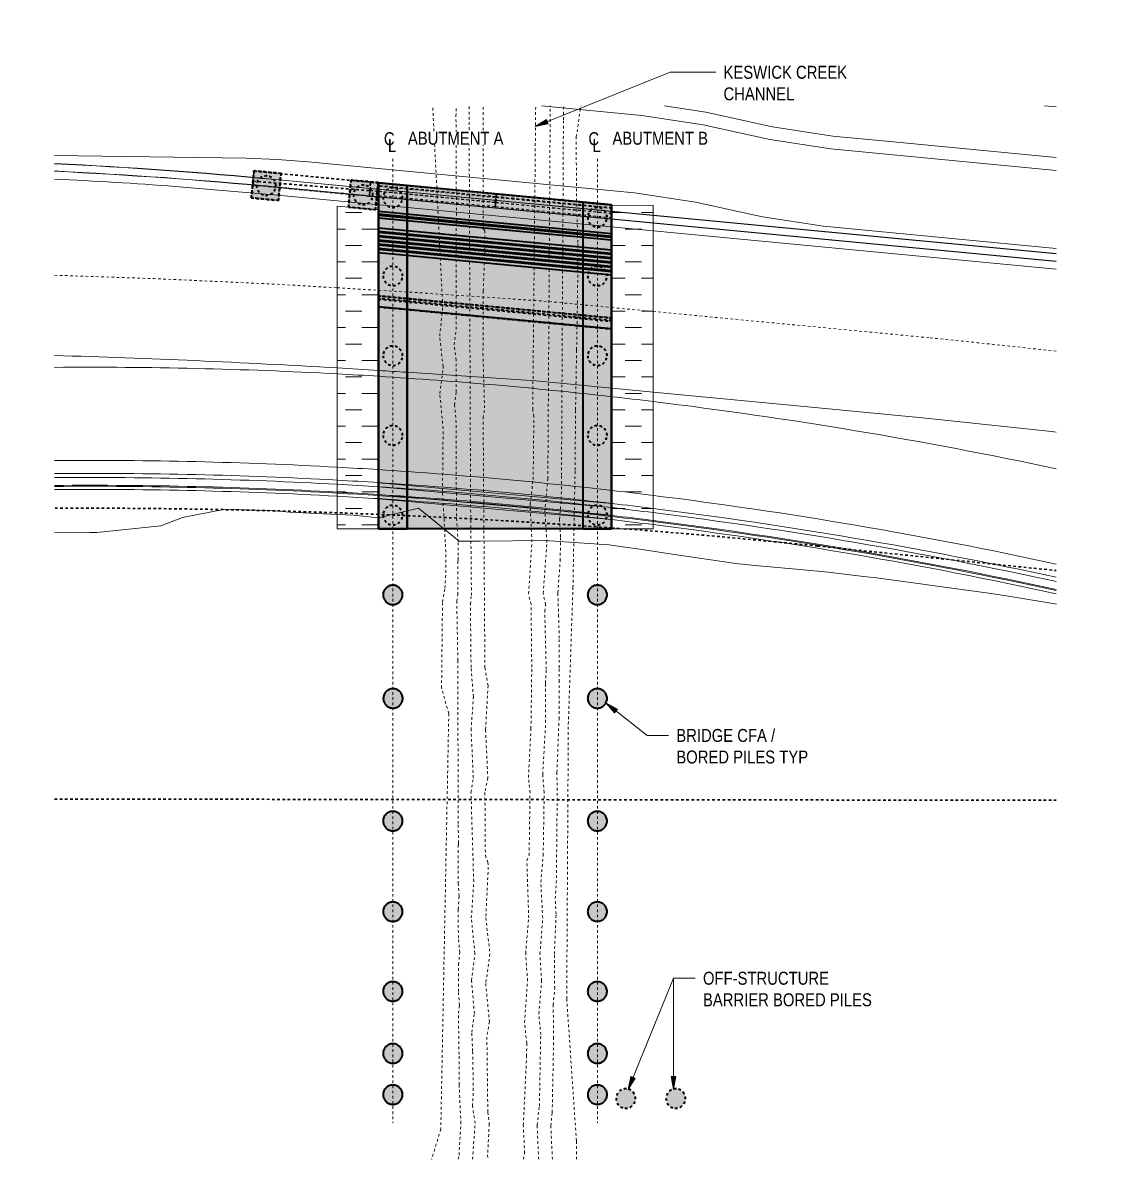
# Model space of a CAD drawing. Header units: metres. Extents: x 566 to 752, y 3 to 1696.
# Drawn here: x 670.4 to 711.94, y 1652.14 to 1696.05 of the extents above; entities that cross this region are included whole.
import ezdxf

# ---------------------------------------------------------------- set-up
doc = ezdxf.new("R2010")
doc.units = ezdxf.units.M
for name, pattern in [('ControlLine', [0.02, 0.0125, -0.0025, 0.0025, -0.0025]), ('IMPORT-CENTER', [6.4516, 4.03225, -0.80645, 0.80645, -0.80645]), ('IMPORT-LNMK-LaneLine3 _3_', [0.012, 0.003, -0.009]), ('JacobsDash', [0.0045, 0.003, -0.0015]), ('JacobsDoubleCenter', [0.0255, 0.015, -0.0015, 0.003, -0.0015, 0.003, -0.0015]), ('JacobsGridLine', [0.0145, 0.01, -0.001, 0.0025, -0.001])]:
    doc.linetypes.add(name, pattern=pattern)
for name, color, linetype, lineweight in [('BRIDGE-ABUTMENT-CONC', 7, 'Continuous', 40), ('D-BDGE', 7, 'Continuous', 13), ('D-BDGE-FLOOR', 7, 'Continuous', 40), ('D-BDGE-FLOOR-PAT', 7, 'Continuous', 40), ('D-BDGE-FNDN-PILE-CAP', 7, 'Continuous', 40), ('D-BDGE-FNDN-PILE-CONC', 7, 'Continuous', 40), ('D-BDGE-GEN-MOD', 7, 'Continuous', 25), ('D-BDGE-LINE', 7, 'Continuous', 9), ('D-ENHA-GEN-LINE', 7, 'Continuous', 9), ('D-ENHA-GEN-LINE-GRIDS', 7, 'Continuous', 9), ('D-ENHA-TEXT', 7, 'Continuous', 9)]:
    doc.layers.add(name, color=color, linetype=linetype, lineweight=lineweight)
doc.layers.add('D-BDGE-FNDN', color=153, linetype='Continuous', lineweight=13, true_color=0x8c8cc6)
doc.styles.add('Arial Narrow', font='ARIALN.TTF', dxfattribs={"height": 0.5})
doc.styles.add('Arial Narrow_1', font='ARIALN.TTF', dxfattribs={"height": 0.0025})

# ---------------------------------------------------------------- blocks, each defined once
blk = doc.blocks.new('T2DPAA-T2D-PWA-RW-M2D-000002_ControlLinesMinor_rvt-3-DRG-2871032 - CONSTRUCTION SEQUENCE STAGE B2')
at = {"layer": 'D-BDGE', "color": 150, "linetype": 'ControlLine', "lineweight": 35, "true_color": 0x0080ff}
for p, q in [((589.369, 1676.531), (589.746, 1676.503)), ((597.318, 1675.829), (606.537, 1674.882)), ((567.847, 1666.053), (606.537, 1666.007))]:
    blk.add_line(p, q, dxfattribs=at)
for start, end in [(87.94356, 90.17749), (87.61589, 87.94356), (85.76961, 87.61589), (84.13687, 85.69242)]:
    blk.add_arc((568.715, 1397.294), 280, start, end, dxfattribs=at)
blk = doc.blocks.new('T2DPAA-T2D-C3S-TS-M2D-103201_dwg-40804935-DRG-2871032 - CONSTRUCTION SEQUENCE STAGE B2')
at = {"color": 9, "lineweight": 18, "true_color": 0xc3c3c3}
for p, q in [((185.662, 330.892), (186.124, 330.893)), ((156.308, 325.547), (169.353, 325.417)), ((156.308, 325.537), (169.354, 325.407)), ((169.353, 325.417), (170.96, 325.401)), ((169.354, 325.407), (170.961, 325.391)), ((170.96, 325.401), (186.604, 325.244)), ((170.961, 325.391), (186.605, 325.234)), ((156.305, 325.257), (169.378, 325.126)), ((156.305, 325.247), (169.379, 325.116)), ((156.305, 325.247), (169.379, 325.116)), ((169.378, 325.126), (170.985, 325.11)), ((169.379, 325.116), (170.986, 325.1)), ((169.379, 325.116), (170.986, 325.1)), ((170.985, 325.11), (186.629, 324.954)), ((170.986, 325.1), (186.63, 324.944)), ((170.986, 325.1), (186.63, 324.944)), ((169.404, 324.816), (171.012, 324.8)), ((171.012, 324.8), (186.655, 324.644)), ((169.935, 318.611), (171.542, 318.594))]:
    blk.add_line(p, q, dxfattribs=at)
at = {"color": 9, "linetype": 'IMPORT-LNMK-LaneLine3 _3_', "lineweight": 18, "true_color": 0xc3c3c3}
for p, q in [((159.041, 321.574), (160.644, 321.614)), ((169.67, 321.713), (171.277, 321.697))]:
    blk.add_line(p, q, dxfattribs=at)
at = {"color": 9, "lineweight": 18, "true_color": 0xc3c3c3, "flags": 128}
for points in [[(171.046, 329.65), (172.65, 329.538), (175.273, 329.197), (177.624, 329.033), (179.697, 329.013), (186.29, 328.947)], [(166.307, 329.247), (170.204, 329.208), (172.586, 329.042), (175.208, 328.701), (177.589, 328.534), (186.332, 328.447)], [(147.733, 325.746), (155.109, 326.263), (156.316, 326.324), (157.507, 326.335), (170.174, 326.209), (172.556, 326.042), (175.178, 325.701), (177.559, 325.535), (186.587, 325.444)], [(152.478, 324.946), (156.302, 324.947), (169.404, 324.816)], [(161.994, 318.549), (166.996, 318.64), (169.935, 318.611)], [(171.542, 318.594), (176.995, 318.54), (181.995, 318.486), (186.994, 318.379), (187.188, 318.373)], [(187.751, 311.75), (187.688, 311.756), (186.039, 311.883), (185.208, 311.945), (182.724, 312.069), (182.453, 312.084), (180.739, 312.166), (180.242, 312.184), (178.869, 312.228), (177.76, 312.247), (175.888, 312.252), (175.279, 312.261), (172.807, 312.417), (171.716, 312.498), (170.334, 312.566), (167.856, 312.528), (165.38, 312.287), (164.564, 312.225), (162.895, 313.364), (161.387, 312.856)], [(159.782, 312.853), (157.94, 312.783), (157.397, 312.783), (155.46, 312.682), (153.842, 312.225), (153.032, 311.833), (150.59, 311.373), (150.327, 311.346), (148.967, 311.216)], [(161.387, 312.856), (161.369, 312.849), (160.419, 312.878), (159.782, 312.853)]]:
    blk.add_lwpolyline(points, dxfattribs=at)
at = {"color": 9, "linetype": 'IMPORT-LNMK-LaneLine3 _3_', "lineweight": 18, "true_color": 0xc3c3c3, "flags": 128}
for points in [[(148.124, 321.133), (148.769, 321.169), (151.961, 321.329), (152.515, 321.353), (156.267, 321.498), (157.024, 321.523), (159.041, 321.574)], [(160.644, 321.614), (162.025, 321.649), (167.027, 321.74), (169.67, 321.713)], [(171.277, 321.697), (177.026, 321.64), (182.026, 321.586)]]:
    blk.add_lwpolyline(points, dxfattribs=at)
at = {"color": 9, "lineweight": 18, "true_color": 0xc3c3c3}
for centre, radius, start, end in [((154.429, 138.757), 186.8, 89.42383, 92.04645), ((154.429, 138.757), 186.79, 89.42383, 92.04629), ((154.429, 138.757), 186.51, 89.42382, 92.04207), ((154.429, 138.757), 186.5, 89.42382, 92.04192), ((154.429, 138.757), 186.5, 89.42382, 92.04192), ((154.429, 138.757), 186.2, 90.60064, 92.0374), ((168.47, -39.993), 358.6, 91.46474, 93.21047), ((168.47, -39.993), 358.6, 91.2086, 91.46474), ((168.47, -39.993), 358.6, 91.03467, 91.2086), ((164.973, 138.351), 180, 91.79876, 95.27459), ((164.973, 138.351), 180, 91.28859, 91.79876), ((164.973, 138.351), 180, 88.41116, 91.28859), ((164.973, 138.351), 180, 87.89837, 88.41116), ((164.973, 138.351), 180, 82.87212, 87.89837), ((164.973, 138.351), 176.4, 91.73638, 95.28314), ((164.973, 138.351), 176.4, 91.2157, 91.73638), ((164.973, 138.351), 176.4, 88.2784, 91.2157), ((164.973, 138.351), 176.4, 87.75501, 88.2784), ((164.973, 138.351), 176.4, 82.62381, 87.75501), ((164.973, 138.351), 175.9, 91.72749, 95.28436), ((164.973, 138.351), 175.9, 91.72751, 95.28436), ((164.973, 138.351), 175.74, 91.72465, 95.28475), ((164.973, 138.351), 175.9, 91.20534, 91.72749), ((164.973, 138.351), 175.9, 91.20535, 91.72751), ((164.973, 138.351), 175.74, 91.20203, 91.72465), ((164.973, 138.351), 175.9, 88.25954, 91.20534), ((164.973, 138.351), 175.9, 88.25952, 91.20535), ((164.973, 138.351), 175.74, 88.2535, 91.20203), ((164.973, 138.351), 175.9, 87.73461, 88.25954), ((164.973, 138.351), 175.9, 87.73464, 88.25952), ((164.973, 138.351), 175.74, 87.72809, 88.2535), ((164.973, 138.351), 175.9, 82.5885, 87.73461), ((164.973, 138.351), 175.9, 82.5885, 87.73464), ((164.973, 138.351), 175.439, 91.71927, 95.28548), ((164.973, 138.351), 175.4, 91.71858, 95.28558), ((164.973, 138.351), 175.28, 91.71642, 95.28587), ((164.973, 138.351), 175.439, 91.19575, 91.71927), ((164.973, 138.351), 175.4, 91.19493, 91.71858), ((164.973, 138.351), 175.28, 91.19242, 91.71642), ((164.973, 138.351), 175.439, 88.24206, 91.19575), ((164.973, 138.351), 175.4, 88.24053, 91.19493), ((164.973, 138.351), 175.28, 88.23598, 91.19242), ((164.973, 138.351), 175.439, 87.71575, 88.24206), ((164.973, 138.351), 175.4, 87.71416, 88.24053), ((164.973, 138.351), 175.28, 87.70919, 88.23598), ((164.973, 138.351), 175.74, 82.57719, 87.72809), ((164.973, 138.351), 175.439, 82.5558, 87.71575), ((164.973, 138.351), 175.4, 82.55299, 87.71416), ((164.973, 138.351), 175.28, 82.54443, 87.70919)]:
    blk.add_arc(centre, radius, start, end, dxfattribs=at)
at = {"color": 9, "linetype": 'IMPORT-LNMK-LaneLine3 _3_', "lineweight": 18, "true_color": 0xc3c3c3}
blk.add_arc((176.844, -36.976), 358.6, 88.3893, 89.17206, dxfattribs=at)
blk = doc.blocks.new('T2DPAA-T2D-PWC-TS-M2D-100010_TempWorksDesign_rvt-3-DRG-2871032 - CONSTRUCTION SEQUENCE STAGE B2')
at = {"color": 9, "lineweight": 18, "true_color": 0xc3c3c3, "rotation": 355.1443168073813}
blk.add_blockref('T2DPAA-T2D-C3S-TS-M2D-103201_dwg-40804935-DRG-2871032 - CONSTRUCTION SEQUENCE STAGE B2', (393.072, 1378.848), dxfattribs=at)
blk = doc.blocks.new('08_ADC_Barrier_Precast_T2D_MBP-02-B - MBP-02-B-7218689-DRG-2871032 - CONSTRUCTION SEQUENCE STAGE B2')
at = {"layer": 'D-BDGE-GEN-MOD', "linetype": 'JacobsDoubleCenter'}
for p, q in [((-2.307, 0.55), (-2.311, 0.55)), ((-2.311, 0.55), (2.246, 0.55)), ((-2.311, 0.55), (-2.31, 0.535)), ((-2.31, 0.535), (-2.283, 0.226)), ((2.246, 0.535), (-2.31, 0.535)), ((-2.305, 0.535), (-2.307, 0.55)), ((2.25, 0.55), (-2.307, 0.55)), ((-2.297, 0.435), (-2.305, 0.535)), ((-2.305, 0.535), (2.25, 0.535)), ((2.246, 0.55), (2.25, 0.55)), ((2.246, 0.535), (2.246, 0.55)), ((2.246, 0.226), (2.246, 0.535)), ((2.25, 0.55), (2.25, 0.535)), ((2.25, 0.535), (2.25, 0.435)), ((-2.295, 0.42), (-2.297, 0.435)), ((2.25, 0.435), (-2.297, 0.435)), ((-2.296, 0.42), (-2.295, 0.42)), ((-2.265, 0.047), (-2.296, 0.42)), ((2.249, 0.42), (-2.296, 0.42)), ((-2.295, 0.42), (2.25, 0.42)), ((-2.283, 0.226), (2.246, 0.226)), ((-2.282, 0.209), (-2.283, 0.226)), ((-2.265, 0.047), (-2.282, 0.209)), ((2.246, 0.209), (-2.282, 0.209)), ((2.249, 0.047), (-2.265, 0.047)), ((2.246, 0.226), (2.246, 0.209)), ((2.246, 0.209), (2.249, 0.047)), ((2.25, 0.42), (2.249, 0.42)), ((2.249, 0.42), (2.249, 0.047)), ((2.25, 0.435), (2.25, 0.42))]:
    blk.add_line(p, q, dxfattribs=at)
blk = doc.blocks.new('08_ADC_Barrier_Precast_T2D_MBP-02-B - MBP-02-B-7218747-DRG-2871032 - CONSTRUCTION SEQUENCE STAGE B2')
at = {"layer": 'D-BDGE-GEN-MOD', "linetype": 'JacobsDoubleCenter'}
for p, q in [((-2.25, 0.55), (-2.255, 0.55)), ((-2.255, 0.55), (2.209, 0.55)), ((-2.255, 0.55), (-2.255, 0.535)), ((-2.255, 0.535), (-2.255, 0.226)), ((2.21, 0.535), (-2.255, 0.535)), ((-2.25, 0.535), (-2.25, 0.55)), ((2.214, 0.55), (-2.25, 0.55)), ((-2.25, 0.435), (-2.25, 0.535)), ((-2.25, 0.535), (2.21, 0.535)), ((2.209, 0.55), (2.214, 0.55)), ((2.21, 0.535), (2.209, 0.55)), ((2.236, 0.226), (2.21, 0.535)), ((2.21, 0.535), (2.215, 0.535)), ((2.214, 0.55), (2.215, 0.535)), ((2.215, 0.535), (2.224, 0.435)), ((-2.255, 0.226), (2.236, 0.226)), ((-2.255, 0.209), (-2.255, 0.226)), ((-2.251, 0.047), (-2.255, 0.209)), ((2.238, 0.209), (-2.255, 0.209)), ((-2.251, 0.42), (-2.25, 0.42)), ((-2.251, 0.047), (-2.251, 0.42)), ((2.221, 0.42), (-2.251, 0.42)), ((2.255, 0.047), (-2.251, 0.047)), ((-2.25, 0.42), (-2.25, 0.435)), ((2.22, 0.435), (-2.25, 0.435)), ((-2.25, 0.42), (2.221, 0.42)), ((2.224, 0.435), (2.22, 0.435)), ((2.221, 0.42), (2.225, 0.42)), ((2.224, 0.42), (2.221, 0.42)), ((2.224, 0.435), (2.225, 0.42)), ((2.225, 0.42), (2.224, 0.42)), ((2.224, 0.42), (2.245, 0.169)), ((2.236, 0.226), (2.238, 0.209)), ((2.238, 0.209), (2.255, 0.047)), ((2.245, 0.169), (2.255, 0.047))]:
    blk.add_line(p, q, dxfattribs=at)
blk = doc.blocks.new('Floors 6 - Floors 6-5450700-DRG-2871032 - CONSTRUCTION SEQUENCE STAGE B2')
at = {"layer": 'D-BDGE-FLOOR-PAT', "linetype": 'JacobsDoubleCenter', "true_color": 0xe1e1e1}
for points in [[(444.648, 1728.479), (444.648, 1728.483), (435.608, 1728.573), (435.609, 1728.57), (444.292, 1728.483)], [(444.657, 1728.38), (444.654, 1728.412), (435.608, 1728.57), (435.617, 1728.475), (444.513, 1728.381)], [(444.659, 1728.355), (444.657, 1728.377), (435.616, 1728.475), (435.619, 1728.449), (444.431, 1728.358)], [(444.654, 1728.412), (444.648, 1728.479), (435.79, 1728.566), (444.297, 1728.418)], [(444.657, 1728.377), (444.657, 1728.38), (443.029, 1728.394), (444.369, 1728.38)]]:
    blk.add_hatch(color=254, dxfattribs=at).paths.add_polyline_path(points)
h = blk.add_hatch(color=254, dxfattribs=at)
h.paths.add_polyline_path([(444.684, 1728.059), (444.659, 1728.355), (435.618, 1728.447), (435.645, 1728.149), (443.858, 1728.067)])
h.paths.add_polyline_path([(439.066, 1728.344), (439.066, 1728.344), (438.843, 1728.341)])
at = {"layer": 'D-BDGE-FLOOR', "color": 252, "linetype": 'JacobsDoubleCenter', "true_color": 0x888888}
for p, q in [((435.608, 1728.574), (444.648, 1728.483)), ((435.608, 1728.57), (435.608, 1728.57)), ((444.648, 1728.479), (435.609, 1728.57)), ((444.657, 1728.38), (435.617, 1728.475)), ((435.619, 1728.449), (444.659, 1728.355)), ((444.654, 1728.412), (444.648, 1728.479)), ((444.657, 1728.377), (444.657, 1728.38)), ((435.644, 1728.149), (435.644, 1728.149)), ((435.644, 1728.149), (444.684, 1728.058)), ((444.684, 1728.058), (435.644, 1728.149)), ((444.684, 1728.058), (444.684, 1728.058))]:
    blk.add_line(p, q, dxfattribs=at)
at = {"layer": 'D-BDGE-FLOOR', "color": 252, "linetype": 'JacobsDoubleCenter', "true_color": 0x888888, "flags": 128}
for points in [[(435.644, 1728.149), (435.638, 1728.22), (435.632, 1728.291), (435.626, 1728.362), (435.62, 1728.432), (435.614, 1728.503), (435.608, 1728.574)], [(435.608, 1728.57), (435.608, 1728.571), (435.608, 1728.573), (435.608, 1728.574)], [(435.608, 1728.57), (435.612, 1728.522), (435.616, 1728.475)], [(435.616, 1728.475), (435.617, 1728.462), (435.618, 1728.449)], [(435.644, 1728.149), (435.637, 1728.224), (435.631, 1728.299), (435.625, 1728.374), (435.618, 1728.449)], [(444.648, 1728.483), (444.654, 1728.412), (444.66, 1728.342), (444.666, 1728.271), (444.672, 1728.2), (444.678, 1728.129), (444.684, 1728.058)], [(444.648, 1728.483), (444.648, 1728.482), (444.648, 1728.48), (444.648, 1728.479)], [(444.657, 1728.38), (444.655, 1728.396), (444.654, 1728.412)], [(444.659, 1728.355), (444.658, 1728.366), (444.657, 1728.377)], [(444.659, 1728.355), (444.665, 1728.281), (444.671, 1728.207), (444.678, 1728.133), (444.684, 1728.058)]]:
    blk.add_lwpolyline(points, dxfattribs=at)
blk = doc.blocks.new('01_SFO_FRP_Pile_CastInPlace_CS - CAST-IN-PLACE PILE - 0750-7668704-DRG-2871032 - CONSTRUCTION SEQUENCE STAGE B2')
at = {"layer": 'D-BDGE-FNDN-PILE-CONC', "linetype": 'JacobsDash'}
for start, end in [(90, 270), (90, 270), (270, 90), (270, 90)]:
    blk.add_arc((0, 0), 0.375, start, end, dxfattribs=at)
blk = doc.blocks.new('01_SFO_FRP_Pile_CastInPlace_CS - CAST-IN-PLACE PILE - 0750-V2-DRG-2871032 - CONSTRUCTION SEQUENCE STAGE B2')
at = {"layer": 'D-BDGE-FNDN', "linetype": 'IMPORT-CENTER', "lineweight": 40, "true_color": 0xc0c0c0}
blk.add_hatch(color=9, dxfattribs=at).paths.add_polyline_path([(0.375, 0), (0.369, 0.065), (0.352, 0.128), (0.325, 0.187), (0.287, 0.241), (0.241, 0.287), (0.187, 0.325), (0.128, 0.352), (0.065, 0.369), (0, 0.375), (-0.065, 0.369), (-0.128, 0.352), (-0.188, 0.325), (-0.241, 0.287), (-0.287, 0.241), (-0.325, 0.187), (-0.352, 0.128), (-0.369, 0.065), (-0.375, 0), (-0.369, -0.065), (-0.352, -0.128), (-0.325, -0.188), (-0.287, -0.241), (-0.241, -0.287), (-0.188, -0.325), (-0.128, -0.352), (-0.065, -0.369), (0, -0.375), (0.065, -0.369), (0.128, -0.352), (0.187, -0.325), (0.241, -0.287), (0.287, -0.241), (0.325, -0.188), (0.352, -0.128), (0.369, -0.065)])
at = {"layer": 'D-BDGE-FNDN-PILE-CONC', "linetype": 'IMPORT-CENTER'}
for start, end in [(90, 270), (90, 270), (270, 90), (270, 90)]:
    blk.add_arc((0, 0), 0.375, start, end, dxfattribs=at)
blk = doc.blocks.new('CS_Annot_Centreline Symbol1 - CS_Annot_Centreline Symbol 2-5308920-DRG-2871032 - CONSTRUCTION SEQUENCE STAGE B2')
at = {"layer": 'D-ENHA-GEN-LINE', "char_height": 0.0025, "attachment_point": 1, "style": 'Arial Narrow_1'}
for s, insert, width in [('C  ', (-0.00119, 0.00463), 0.0044093), ('L', (-0.00041, 0.00329), 0.0019241)]:
    blk.add_mtext(s, dxfattribs=dict(at, insert=insert, width=width))

msp = doc.modelspace()

# ---------------------------------------------------------------- hatches: boundary and pattern name
at = {"layer": 'BRIDGE-ABUTMENT-CONC', "true_color": 0xc0c0c0}
msp.add_hatch(color=9, dxfattribs=at).paths.add_polyline_path([(685.248, 1689.763), (685.248, 1689.763), (684.934, 1689.793)])
at = {"layer": 'D-BDGE-FLOOR-PAT', "true_color": 0xe1e1e1}
h = msp.add_hatch(color=254, dxfattribs=at)
h.paths.add_polyline_path([(693.148, 1684.642), (693.148, 1689.013), (684.148, 1689.868), (684.149, 1685.498), (693.015, 1684.655)])
h.paths.add_polyline_path([(691.32, 1684.713), (691.32, 1684.713), (691.282, 1684.716)])
h.paths.add_polyline_path([(691.282, 1684.716), (690.758, 1684.766), (691.281, 1684.716)])
msp.add_hatch(color=254, dxfattribs=at).paths.add_polyline_path([(693.148, 1676.499), (693.148, 1684.216), (684.148, 1685.071), (684.149, 1676.499), (690.98, 1676.499)])
at = {"layer": 'D-BDGE-FNDN-PILE-CAP', "lineweight": 5, "true_color": 0xc0c0c0}
for points in [[(680.281, 1689.182), (680.38, 1690.227), (679.335, 1690.326), (679.236, 1689.281)], [(684.028, 1688.824), (684.128, 1689.87), (683.083, 1689.969), (682.983, 1688.924), (683.725, 1688.853)]]:
    msp.add_hatch(color=9, dxfattribs=at).paths.add_polyline_path(points)
at = {"layer": 'D-BDGE-FNDN-PILE-CONC', "lineweight": 5, "true_color": 0xc0c0c0}
for points in [[(692.598, 1673.568), (692.663, 1673.574), (692.726, 1673.591), (692.786, 1673.618), (692.839, 1673.656), (692.885, 1673.702), (692.923, 1673.756), (692.951, 1673.815), (692.968, 1673.878), (692.973, 1673.943), (692.968, 1674.008), (692.951, 1674.071), (692.923, 1674.131), (692.885, 1674.184), (692.839, 1674.23), (692.786, 1674.268), (692.726, 1674.296), (692.663, 1674.312), (692.598, 1674.318), (692.533, 1674.312), (692.47, 1674.296), (692.411, 1674.268), (692.357, 1674.23), (692.311, 1674.184), (692.273, 1674.131), (692.246, 1674.071), (692.229, 1674.008), (692.223, 1673.943), (692.229, 1673.878), (692.246, 1673.815), (692.273, 1673.756), (692.311, 1673.702), (692.357, 1673.656), (692.411, 1673.618), (692.47, 1673.591), (692.533, 1673.574)], [(693.661, 1654.11), (693.727, 1654.11), (693.791, 1654.121), (693.853, 1654.144), (693.909, 1654.177), (693.959, 1654.219), (694.001, 1654.269), (694.033, 1654.326), (694.056, 1654.387), (694.067, 1654.452), (694.067, 1654.517), (694.055, 1654.581), (694.033, 1654.643), (694, 1654.699), (693.958, 1654.749), (693.908, 1654.791), (693.851, 1654.824), (693.789, 1654.846), (693.725, 1654.857), (693.66, 1654.857), (693.595, 1654.845), (693.534, 1654.823), (693.477, 1654.79), (693.427, 1654.748), (693.385, 1654.698), (693.353, 1654.641), (693.331, 1654.58), (693.32, 1654.515), (693.32, 1654.45), (693.331, 1654.385), (693.354, 1654.324), (693.387, 1654.268), (693.429, 1654.218), (693.479, 1654.176), (693.536, 1654.143), (693.597, 1654.121)], [(695.591, 1654.11), (695.657, 1654.11), (695.721, 1654.121), (695.782, 1654.144), (695.839, 1654.177), (695.889, 1654.219), (695.931, 1654.269), (695.963, 1654.326), (695.986, 1654.387), (695.997, 1654.452), (695.997, 1654.517), (695.985, 1654.581), (695.963, 1654.643), (695.93, 1654.699), (695.888, 1654.749), (695.837, 1654.791), (695.781, 1654.824), (695.719, 1654.846), (695.655, 1654.857), (695.589, 1654.857), (695.525, 1654.845), (695.464, 1654.823), (695.407, 1654.79), (695.357, 1654.748), (695.315, 1654.698), (695.283, 1654.641), (695.261, 1654.58), (695.249, 1654.515), (695.25, 1654.45), (695.261, 1654.385), (695.284, 1654.324), (695.316, 1654.268), (695.359, 1654.218), (695.409, 1654.176), (695.465, 1654.143), (695.527, 1654.121)]]:
    msp.add_hatch(color=9, dxfattribs=at).paths.add_polyline_path(points)
at = {"layer": 'D-BDGE-LINE'}
h = msp.add_hatch(dxfattribs=at)
h.set_pattern_fill('FP_1', color=256, style=0, pattern_type=2)
h.set_pattern_definition([(0, (267.5807, -30.867), (0.635, 0.635), [0.635, -0.635])])
h.paths.add_polyline_path([(694.756, 1676.499), (694.749, 1688.993), (693.149, 1688.997), (693.156, 1676.499)])
h.paths.add_polyline_path([(682.549, 1676.499), (684.149, 1676.499), (684.149, 1688.813), (682.549, 1688.965), (682.549, 1677.573)])
at = {"layer": 'D-ENHA-TEXT'}
for points in [[(690.199, 1692.041), (690.696, 1692.145), (690.631, 1692.309)], [(692.926, 1669.766), (693.265, 1669.388), (693.374, 1669.527)], [(693.782, 1654.838), (694.053, 1655.267), (693.89, 1655.334)], [(695.54, 1654.835), (695.628, 1655.335), (695.452, 1655.335)]]:
    msp.add_hatch(color=256, dxfattribs=at).paths.add_polyline_path(points)

# ---------------------------------------------------------------- linework, layer by layer
at = {"layer": 'BRIDGE-ABUTMENT-CONC'}
for p, q in [((684.148, 1689.868), (684.148, 1689.868)), ((684.148, 1689.868), (684.148, 1688.813)), ((685.248, 1689.763), (684.148, 1689.868)), ((684.148, 1689.868), (685.248, 1689.763)), ((684.148, 1688.813), (684.148, 1689.868)), ((685.248, 1689.763), (685.248, 1676.5)), ((685.248, 1676.5), (685.248, 1689.763)), ((685.248, 1689.763), (685.248, 1689.763)), ((692.048, 1676.499), (692.048, 1689.117)), ((692.548, 1689.07), (692.048, 1689.117)), ((692.048, 1689.117), (692.048, 1689.117)), ((692.048, 1676.499), (692.048, 1689.117)), ((692.048, 1689.117), (692.548, 1689.07)), ((693.148, 1689.012), (692.548, 1689.07)), ((692.548, 1689.07), (693.148, 1689.013)), ((693.148, 1689.013), (693.148, 1689.012)), ((693.148, 1689.011), (693.148, 1689.012)), ((693.148, 1689.013), (693.148, 1689.012)), ((693.148, 1689.012), (693.148, 1676.499)), ((693.148, 1676.499), (693.148, 1689.011)), ((684.148, 1688.813), (684.148, 1676.501)), ((684.148, 1676.501), (684.148, 1688.813)), ((684.148, 1676.501), (684.148, 1676.5)), ((684.148, 1676.5), (684.148, 1676.501)), ((684.748, 1676.5), (684.149, 1676.5)), ((684.149, 1676.5), (684.748, 1676.5)), ((685.248, 1676.5), (684.748, 1676.5)), ((684.748, 1676.5), (685.248, 1676.5)), ((692.048, 1676.499), (693.148, 1676.499)), ((693.148, 1676.499), (692.048, 1676.499))]:
    msp.add_line(p, q, dxfattribs=at)
at = {"layer": 'D-BDGE', "color": 8, "linetype": 'JacobsDash', "lineweight": 15, "true_color": 0x808080}
for p, q in [((686.626, 1685.066), (686.238, 1692.836)), ((687.137, 1692.437), (687.146, 1692.836)), ((687.699, 1677.707), (687.643, 1692.836)), ((688.192, 1688.09), (688.189, 1692.836)), ((690.101, 1681.092), (690.216, 1692.836)), ((690.685, 1678.424), (690.778, 1692.836)), ((691.287, 1692.303), (691.297, 1692.836)), ((691.784, 1691.631), (691.957, 1692.836)), ((687.153, 1689.012), (687.137, 1692.437)), ((691.212, 1678.563), (691.287, 1692.303)), ((691.787, 1689.546), (691.784, 1691.631)), ((691.841, 1687.552), (691.787, 1689.546)), ((687.14, 1685.403), (687.153, 1689.012)), ((688.192, 1688.09), (688.252, 1688.017)), ((688.252, 1688.017), (688.25, 1687.177)), ((691.836, 1685.607), (691.841, 1687.552)), ((688.25, 1687.177), (688.19, 1685.683)), ((687.139, 1684.198), (687.14, 1685.403)), ((688.19, 1685.683), (688.18, 1683.263)), ((691.795, 1683.412), (691.836, 1685.607)), ((686.509, 1683.937), (686.636, 1685.166)), ((687.073, 1683.601), (687.139, 1684.198)), ((686.636, 1682.769), (686.509, 1683.937)), ((687.138, 1683.015), (687.073, 1683.601)), ((688.18, 1683.263), (688.242, 1681.069)), ((691.755, 1681.092), (691.795, 1683.412)), ((686.637, 1682.684), (686.636, 1682.769)), ((687.145, 1681.775), (687.138, 1683.015)), ((686.514, 1681.717), (686.637, 1682.684)), ((686.64, 1680.367), (686.514, 1681.717)), ((687.083, 1681.279), (687.145, 1681.775)), ((687.147, 1680.592), (687.083, 1681.279)), ((688.242, 1681.069), (688.185, 1680.826)), ((690.146, 1680.836), (690.101, 1681.092)), ((691.738, 1678.762), (691.755, 1681.092)), ((687.146, 1678.197), (687.147, 1680.592)), ((688.185, 1680.826), (688.255, 1671.126)), ((690.118, 1678.396), (690.146, 1680.836)), ((686.617, 1677.958), (686.64, 1680.367)), ((691.655, 1674.223), (691.738, 1678.762)), ((689.999, 1677.444), (690.118, 1678.396)), ((690.57, 1677.149), (690.685, 1678.424)), ((691.204, 1677.633), (691.212, 1678.563)), ((686.723, 1675.985), (686.617, 1677.958)), ((687.159, 1677.817), (687.146, 1678.197)), ((687.157, 1676.987), (687.159, 1677.817)), ((687.734, 1673.927), (687.699, 1677.707)), ((690.071, 1675.986), (689.999, 1677.444)), ((691.135, 1676.864), (691.204, 1677.633)), ((687.218, 1675.999), (687.157, 1676.987)), ((690.649, 1675.971), (690.57, 1677.149)), ((691.178, 1676.185), (691.135, 1676.864)), ((691.162, 1675.261), (691.178, 1676.185)), ((687.223, 1675.465), (687.218, 1675.999)), ((689.942, 1673.99), (690.071, 1675.986)), ((690.507, 1673.997), (690.649, 1675.971)), ((687.208, 1675.23), (687.216, 1675.295)), ((687.208, 1673.945), (687.208, 1675.23)), ((687.216, 1675.295), (687.223, 1675.465)), ((691.073, 1674.024), (691.162, 1675.261)), ((686.616, 1673.669), (686.71, 1674.201)), ((687.167, 1673.691), (687.208, 1673.945)), ((687.693, 1673.585), (687.734, 1673.927)), ((690.036, 1673.575), (689.942, 1673.99)), ((690.597, 1673.566), (690.507, 1673.997)), ((691.103, 1673.104), (691.073, 1674.024)), ((691.476, 1668.946), (691.655, 1674.223)), ((686.58, 1670.339), (686.616, 1673.669)), ((687.208, 1671.411), (687.167, 1673.691)), ((687.72, 1671.14), (687.693, 1673.585)), ((690.065, 1671.155), (690.036, 1673.575)), ((690.564, 1673.308), (690.597, 1673.566)), ((690.623, 1671.068), (690.564, 1673.308)), ((691.127, 1672.265), (691.103, 1673.104)), ((691.124, 1671.125), (691.127, 1672.265)), ((687.222, 1665.106), (687.208, 1671.411)), ((687.808, 1670.003), (687.72, 1671.14)), ((688.255, 1671.126), (688.375, 1670.436)), ((690.033, 1668.776), (690.065, 1671.155)), ((690.59, 1670.529), (690.623, 1671.068)), ((691.121, 1670.585), (691.124, 1671.125)), ((688.375, 1670.436), (688.281, 1668.724)), ((690.601, 1669.009), (690.59, 1670.529)), ((691.117, 1669.145), (691.121, 1670.585)), ((686.859, 1669.358), (686.58, 1670.339)), ((687.722, 1668.721), (687.808, 1670.003)), ((686.859, 1669.358), (686.55, 1653.302)), ((691.038, 1667.086), (691.117, 1669.145)), ((687.807, 1666.873), (687.722, 1668.721)), ((688.281, 1668.724), (688.367, 1666.866)), ((689.936, 1666.893), (690.033, 1668.776)), ((690.486, 1667.003), (690.601, 1669.009)), ((691.414, 1658.341), (691.476, 1668.946)), ((689.996, 1666.301), (689.936, 1666.893)), ((690.544, 1666.305), (690.486, 1667.003)), ((691.043, 1665.786), (691.038, 1667.086)), ((687.717, 1666.31), (687.807, 1666.873)), ((688.367, 1666.866), (688.255, 1666.302)), ((687.822, 1662.867), (687.717, 1666.31)), ((688.255, 1666.302), (688.272, 1663.877)), ((689.963, 1663.881), (689.996, 1666.301)), ((690.506, 1663.875), (690.544, 1666.305)), ((691.013, 1662.806), (691.043, 1665.786)), ((687.237, 1664.352), (687.222, 1665.106)), ((687.228, 1664.241), (687.237, 1664.352)), ((687.227, 1662.776), (687.228, 1664.241)), ((688.272, 1663.877), (688.372, 1663.615)), ((689.873, 1663.681), (689.963, 1663.881)), ((690.412, 1662.84), (690.506, 1663.875)), ((688.385, 1663.426), (688.289, 1661.463)), ((688.372, 1663.615), (688.385, 1663.426)), ((689.945, 1661.462), (689.873, 1663.681)), ((687.261, 1662.308), (687.227, 1662.776)), ((687.73, 1661.46), (687.822, 1662.867)), ((690.489, 1661.457), (690.412, 1662.84)), ((690.97, 1662.208), (691.013, 1662.806)), ((687.224, 1661.794), (687.261, 1662.308)), ((691.003, 1661.609), (690.97, 1662.208)), ((687.229, 1660.686), (687.224, 1661.794)), ((687.867, 1660.092), (687.73, 1661.46)), ((688.289, 1661.463), (688.449, 1660.072)), ((689.829, 1660.087), (689.945, 1661.462)), ((690.38, 1660.066), (690.489, 1661.457)), ((690.937, 1660.07), (691.003, 1661.609)), ((687.284, 1660.124), (687.229, 1660.686)), ((687.233, 1659.651), (687.284, 1660.124)), ((687.74, 1659.044), (687.867, 1660.092)), ((688.449, 1660.072), (688.286, 1658.924)), ((689.901, 1659.029), (689.829, 1660.087)), ((690.446, 1659.033), (690.38, 1660.066)), ((690.949, 1658.73), (690.937, 1660.07)), ((687.229, 1658.616), (687.233, 1659.651)), ((687.85, 1657.764), (687.74, 1659.044)), ((689.784, 1657.418), (689.901, 1659.029)), ((690.337, 1657.758), (690.446, 1659.033)), ((687.272, 1658.088), (687.229, 1658.616)), ((688.286, 1658.924), (688.428, 1657.451)), ((690.892, 1658.098), (690.949, 1658.73)), ((691.788, 1652.851), (691.414, 1658.341)), ((687.232, 1657.776), (687.272, 1658.088)), ((687.254, 1656.191), (687.232, 1657.776)), ((687.749, 1657.041), (687.85, 1657.764)), ((690.41, 1656.951), (690.337, 1657.758)), ((690.91, 1656.808), (690.892, 1658.098)), ((688.428, 1657.451), (688.331, 1656.859)), ((689.87, 1656.618), (689.784, 1657.418)), ((687.78, 1656.312), (687.749, 1657.041)), ((688.331, 1656.859), (688.366, 1653.959)), ((690.359, 1654.192), (690.41, 1656.951)), ((690.853, 1653.948), (690.91, 1656.808)), ((689.865, 1656.118), (689.87, 1656.618)), ((687.259, 1655.016), (687.254, 1656.191)), ((687.807, 1654.792), (687.78, 1656.312)), ((689.738, 1653.451), (689.865, 1656.118)), ((687.328, 1653.517), (687.259, 1655.016)), ((687.774, 1654.188), (687.807, 1654.792)), ((687.877, 1653.526), (687.774, 1654.188)), ((690.269, 1653.457), (690.359, 1654.192)), ((688.366, 1653.959), (688.422, 1653.502)), ((690.8, 1653.431), (690.853, 1653.948)), ((686.55, 1653.302), (686.197, 1652.137)), ((687.254, 1652.3), (687.328, 1653.517)), ((687.776, 1652.137), (687.877, 1653.526)), ((688.422, 1653.502), (688.359, 1652.304)), ((689.788, 1652.372), (689.738, 1653.451)), ((690.331, 1652.137), (690.269, 1653.457)), ((690.86, 1652.137), (690.8, 1653.431)), ((691.787, 1652.137), (691.788, 1652.851)), ((687.222, 1652.137), (687.254, 1652.3)), ((688.359, 1652.304), (688.379, 1652.137)), ((689.746, 1652.137), (689.788, 1652.372))]:
    msp.add_line(p, q, dxfattribs=at)
at = {"layer": 'D-BDGE', "lineweight": 15}
for p, q in [((684.149, 1688.813), (682.549, 1688.965)), ((682.549, 1688.965), (682.549, 1676.499)), ((694.749, 1688.993), (693.149, 1688.997)), ((693.149, 1688.997), (693.156, 1676.499)), ((694.756, 1676.499), (694.749, 1688.993)), ((684.149, 1676.499), (684.149, 1688.813)), ((682.549, 1676.499), (684.149, 1676.499)), ((693.156, 1676.499), (694.756, 1676.499))]:
    msp.add_line(p, q, dxfattribs=at)
at = {"layer": 'D-BDGE', "color": 1, "lineweight": 15, "true_color": 0xff0000}
for p, q in [((684.148, 1678.277), (693.148, 1677.467)), ((684.148, 1678.117), (693.148, 1677.314)), ((684.148, 1677.816), (693.148, 1677.011)), ((684.148, 1677.656), (693.148, 1676.85))]:
    msp.add_line(p, q, dxfattribs=at)
at = {"layer": 'D-BDGE', "color": 8, "linetype": 'JacobsDash', "lineweight": 15, "true_color": 0x808080}
msp.add_arc((674.104, 1675.19), 12.645, 355.5103, 3.6053, dxfattribs=at)
at = {"layer": 'D-BDGE-FLOOR', "color": 252, "true_color": 0x888888}
for p, q in [((693.148, 1689.013), (684.148, 1689.868)), ((684.148, 1676.499), (684.148, 1689.868)), ((693.148, 1689.013), (693.148, 1676.499)), ((693.148, 1687.895), (684.149, 1688.751)), ((684.149, 1688.66), (693.148, 1687.805)), ((693.148, 1687.745), (684.149, 1688.6)), ((684.149, 1688.51), (693.148, 1687.654)), ((693.148, 1687.257), (684.149, 1688.112)), ((684.149, 1687.997), (693.148, 1687.142)), ((693.148, 1687.091), (684.149, 1687.947)), ((684.149, 1687.831), (693.148, 1686.976)), ((693.148, 1686.926), (684.149, 1687.781)), ((684.149, 1687.665), (693.148, 1686.81)), ((693.148, 1686.76), (684.149, 1687.615)), ((684.149, 1687.5), (693.148, 1686.644)), ((693.148, 1686.594), (684.149, 1687.449)), ((684.149, 1687.334), (693.148, 1686.479)), ((693.148, 1686.428), (684.149, 1687.284)), ((684.149, 1687.168), (693.148, 1686.313)), ((693.148, 1684.216), (684.149, 1685.071)), ((693.148, 1676.499), (684.149, 1676.499))]:
    msp.add_line(p, q, dxfattribs=at)
at = {"layer": 'D-BDGE-FLOOR', "color": 252, "true_color": 0x888888, "flags": 128}
for points in [[(684.148, 1688.689), (684.148, 1688.699), (684.148, 1688.71), (684.148, 1688.721), (684.148, 1688.731), (684.148, 1688.739), (684.148, 1688.745), (684.148, 1688.749), (684.148, 1688.751), (684.148, 1688.75), (684.148, 1688.746), (684.148, 1688.74), (684.148, 1688.732), (684.148, 1688.722)], [(684.148, 1688.722), (684.148, 1688.712), (684.148, 1688.701), (684.148, 1688.69), (684.148, 1688.68), (684.148, 1688.672), (684.148, 1688.666), (684.148, 1688.662), (684.148, 1688.66), (684.148, 1688.661), (684.148, 1688.665), (684.148, 1688.671), (684.148, 1688.679), (684.148, 1688.689)], [(684.148, 1688.538), (684.148, 1688.549), (684.148, 1688.56), (684.148, 1688.57), (684.148, 1688.58), (684.148, 1688.588), (684.148, 1688.595), (684.148, 1688.599), (684.148, 1688.6), (684.148, 1688.599), (684.148, 1688.595), (684.148, 1688.589), (684.148, 1688.581), (684.148, 1688.572)], [(684.148, 1688.572), (684.148, 1688.561), (684.148, 1688.55), (684.148, 1688.54), (684.148, 1688.53), (684.148, 1688.522), (684.148, 1688.515), (684.148, 1688.511), (684.148, 1688.51), (684.148, 1688.511), (684.148, 1688.515), (684.148, 1688.521), (684.148, 1688.529), (684.148, 1688.538)], [(684.148, 1688.108), (684.148, 1688.112), (684.148, 1688.112), (684.148, 1688.109), (684.148, 1688.103), (684.148, 1688.094), (684.148, 1688.082), (684.148, 1688.069), (684.148, 1688.056), (684.148, 1688.042), (684.148, 1688.029), (684.148, 1688.017), (684.148, 1688.008), (684.148, 1688.001)], [(684.148, 1688.001), (684.148, 1687.998), (684.148, 1687.997), (684.148, 1688), (684.148, 1688.007), (684.148, 1688.016), (684.148, 1688.027), (684.148, 1688.04), (684.148, 1688.054), (684.148, 1688.068), (684.148, 1688.081), (684.148, 1688.092), (684.148, 1688.102), (684.148, 1688.108)], [(684.148, 1687.943), (684.148, 1687.946), (684.148, 1687.946), (684.148, 1687.943), (684.148, 1687.937), (684.148, 1687.928), (684.148, 1687.917), (684.148, 1687.904), (684.148, 1687.89), (684.148, 1687.876), (684.148, 1687.863), (684.148, 1687.851), (684.148, 1687.842), (684.148, 1687.835)], [(684.148, 1687.835), (684.148, 1687.832), (684.148, 1687.832), (684.148, 1687.835), (684.148, 1687.841), (684.148, 1687.85), (684.148, 1687.861), (684.148, 1687.874), (684.148, 1687.888), (684.148, 1687.902), (684.148, 1687.915), (684.148, 1687.927), (684.148, 1687.936), (684.148, 1687.943)], [(684.148, 1687.777), (684.148, 1687.78), (684.148, 1687.781), (684.148, 1687.778), (684.148, 1687.771), (684.148, 1687.762), (684.148, 1687.751), (684.148, 1687.738), (684.148, 1687.724), (684.148, 1687.71), (684.148, 1687.697), (684.148, 1687.686), (684.148, 1687.676), (684.148, 1687.67)], [(684.148, 1687.67), (684.148, 1687.666), (684.148, 1687.666), (684.148, 1687.669), (684.148, 1687.675), (684.148, 1687.684), (684.148, 1687.696), (684.148, 1687.709), (684.148, 1687.722), (684.148, 1687.736), (684.148, 1687.749), (684.148, 1687.761), (684.148, 1687.77), (684.148, 1687.777)], [(684.148, 1687.611), (684.148, 1687.615), (684.148, 1687.615), (684.148, 1687.612), (684.148, 1687.606), (684.148, 1687.597), (684.148, 1687.585), (684.148, 1687.572), (684.148, 1687.558), (684.148, 1687.545), (684.148, 1687.532), (684.148, 1687.52), (684.148, 1687.511), (684.148, 1687.504)], [(684.148, 1687.504), (684.148, 1687.5), (684.148, 1687.5), (684.148, 1687.503), (684.148, 1687.509), (684.148, 1687.519), (684.148, 1687.53), (684.148, 1687.543), (684.148, 1687.557), (684.148, 1687.57), (684.148, 1687.584), (684.148, 1687.595), (684.148, 1687.605), (684.148, 1687.611)], [(693.148, 1687.867), (693.148, 1687.876), (693.148, 1687.885), (693.148, 1687.891), (693.148, 1687.894), (693.148, 1687.895), (693.148, 1687.894), (693.148, 1687.89), (693.148, 1687.884), (693.148, 1687.875), (693.148, 1687.866), (693.148, 1687.855), (693.148, 1687.844), (693.148, 1687.833)], [(693.148, 1687.833), (693.148, 1687.824), (693.148, 1687.816), (693.148, 1687.81), (693.148, 1687.806), (693.148, 1687.805), (693.148, 1687.806), (693.148, 1687.811), (693.148, 1687.817), (693.148, 1687.825), (693.148, 1687.835), (693.148, 1687.845), (693.148, 1687.856), (693.148, 1687.867)], [(693.148, 1687.716), (693.148, 1687.726), (693.148, 1687.734), (693.148, 1687.74), (693.148, 1687.744), (693.148, 1687.745), (693.148, 1687.743), (693.148, 1687.739), (693.148, 1687.733), (693.148, 1687.725), (693.148, 1687.715), (693.148, 1687.704), (693.148, 1687.693), (693.148, 1687.683)], [(693.148, 1687.683), (693.148, 1687.673), (693.148, 1687.665), (693.148, 1687.659), (693.148, 1687.655), (693.148, 1687.654), (693.148, 1687.656), (693.148, 1687.66), (693.148, 1687.666), (693.148, 1687.674), (693.148, 1687.684), (693.148, 1687.695), (693.148, 1687.706), (693.148, 1687.716)], [(684.148, 1687.413), (684.148, 1687.425), (684.148, 1687.436), (684.148, 1687.443), (684.148, 1687.448), (684.148, 1687.45), (684.148, 1687.448), (684.148, 1687.442), (684.148, 1687.434), (684.148, 1687.424), (684.148, 1687.411), (684.148, 1687.398), (684.148, 1687.384), (684.148, 1687.37)], [(684.148, 1687.37), (684.148, 1687.358), (684.148, 1687.348), (684.148, 1687.34), (684.148, 1687.335), (684.148, 1687.334), (684.148, 1687.336), (684.148, 1687.341), (684.148, 1687.349), (684.148, 1687.36), (684.148, 1687.372), (684.148, 1687.386), (684.148, 1687.4), (684.148, 1687.413)], [(684.148, 1687.28), (684.148, 1687.283), (684.148, 1687.283), (684.148, 1687.28), (684.148, 1687.274), (684.148, 1687.265), (684.148, 1687.254), (684.148, 1687.241), (684.148, 1687.227), (684.148, 1687.213), (684.148, 1687.2), (684.148, 1687.188), (684.148, 1687.179), (684.148, 1687.172)], [(684.148, 1687.172), (684.148, 1687.169), (684.148, 1687.169), (684.148, 1687.172), (684.148, 1687.178), (684.148, 1687.187), (684.148, 1687.198), (684.148, 1687.211), (684.148, 1687.225), (684.148, 1687.239), (684.148, 1687.252), (684.148, 1687.264), (684.148, 1687.273), (684.148, 1687.28)], [(693.148, 1687.146), (693.148, 1687.152), (693.148, 1687.162), (693.148, 1687.173), (693.148, 1687.186), (693.148, 1687.2), (693.148, 1687.214), (693.148, 1687.227), (693.148, 1687.238), (693.148, 1687.247), (693.148, 1687.254), (693.148, 1687.257), (693.148, 1687.257), (693.148, 1687.253)], [(693.148, 1687.253), (693.148, 1687.246), (693.148, 1687.237), (693.148, 1687.225), (693.148, 1687.212), (693.148, 1687.198), (693.148, 1687.185), (693.148, 1687.172), (693.148, 1687.16), (693.148, 1687.151), (693.148, 1687.145), (693.148, 1687.142), (693.148, 1687.142), (693.148, 1687.146)], [(693.148, 1686.98), (693.148, 1686.987), (693.148, 1686.996), (693.148, 1687.008), (693.148, 1687.021), (693.148, 1687.035), (693.148, 1687.048), (693.148, 1687.061), (693.148, 1687.073), (693.148, 1687.082), (693.148, 1687.088), (693.148, 1687.091), (693.148, 1687.091), (693.148, 1687.087)], [(693.148, 1687.087), (693.148, 1687.081), (693.148, 1687.071), (693.148, 1687.06), (693.148, 1687.047), (693.148, 1687.033), (693.148, 1687.019), (693.148, 1687.006), (693.148, 1686.995), (693.148, 1686.986), (693.148, 1686.979), (693.148, 1686.976), (693.148, 1686.976), (693.148, 1686.98)], [(693.148, 1686.814), (693.148, 1686.821), (693.148, 1686.83), (693.148, 1686.842), (693.148, 1686.855), (693.148, 1686.869), (693.148, 1686.883), (693.148, 1686.896), (693.148, 1686.907), (693.148, 1686.916), (693.148, 1686.922), (693.148, 1686.925), (693.148, 1686.925), (693.148, 1686.922)], [(693.148, 1686.922), (693.148, 1686.915), (693.148, 1686.906), (693.148, 1686.894), (693.148, 1686.881), (693.148, 1686.867), (693.148, 1686.853), (693.148, 1686.84), (693.148, 1686.829), (693.148, 1686.82), (693.148, 1686.814), (693.148, 1686.81), (693.148, 1686.811), (693.148, 1686.814)], [(693.148, 1686.649), (693.148, 1686.655), (693.148, 1686.665), (693.148, 1686.676), (693.148, 1686.689), (693.148, 1686.703), (693.148, 1686.717), (693.148, 1686.73), (693.148, 1686.741), (693.148, 1686.75), (693.148, 1686.756), (693.148, 1686.76), (693.148, 1686.759), (693.148, 1686.756)], [(693.148, 1686.756), (693.148, 1686.749), (693.148, 1686.74), (693.148, 1686.728), (693.148, 1686.715), (693.148, 1686.701), (693.148, 1686.687), (693.148, 1686.675), (693.148, 1686.663), (693.148, 1686.654), (693.148, 1686.648), (693.148, 1686.645), (693.148, 1686.645), (693.148, 1686.649)], [(693.148, 1686.515), (693.148, 1686.529), (693.148, 1686.542), (693.148, 1686.556), (693.148, 1686.568), (693.148, 1686.579), (693.148, 1686.587), (693.148, 1686.592), (693.148, 1686.594), (693.148, 1686.593), (693.148, 1686.588), (693.148, 1686.58), (693.148, 1686.57), (693.148, 1686.558)], [(693.148, 1686.558), (693.148, 1686.544), (693.148, 1686.53), (693.148, 1686.517), (693.148, 1686.504), (693.148, 1686.494), (693.148, 1686.486), (693.148, 1686.481), (693.148, 1686.479), (693.148, 1686.48), (693.148, 1686.485), (693.148, 1686.493), (693.148, 1686.503), (693.148, 1686.515)], [(693.148, 1686.317), (693.148, 1686.324), (693.148, 1686.333), (693.148, 1686.345), (693.148, 1686.358), (693.148, 1686.372), (693.148, 1686.385), (693.148, 1686.398), (693.148, 1686.41), (693.148, 1686.419), (693.148, 1686.425), (693.148, 1686.428), (693.148, 1686.428), (693.148, 1686.424)], [(693.148, 1686.424), (693.148, 1686.418), (693.148, 1686.408), (693.148, 1686.397), (693.148, 1686.384), (693.148, 1686.37), (693.148, 1686.356), (693.148, 1686.343), (693.148, 1686.332), (693.148, 1686.323), (693.148, 1686.316), (693.148, 1686.313), (693.148, 1686.313), (693.148, 1686.317)]]:
    msp.add_lwpolyline(points, dxfattribs=at)
at = {"layer": 'D-BDGE-FNDN-PILE-CAP', "linetype": 'JacobsDash'}
for p, q in [((679.335, 1690.326), (679.236, 1689.281)), ((679.236, 1689.281), (679.335, 1690.326)), ((679.236, 1689.281), (679.335, 1690.326)), ((679.236, 1689.281), (679.335, 1690.326)), ((680.38, 1690.227), (679.335, 1690.326)), ((679.335, 1690.326), (680.38, 1690.227)), ((679.335, 1690.326), (680.38, 1690.227)), ((679.335, 1690.326), (680.38, 1690.227)), ((680.281, 1689.182), (680.38, 1690.227)), ((680.38, 1690.227), (680.281, 1689.182)), ((680.38, 1690.227), (680.281, 1689.182)), ((680.38, 1690.227), (680.281, 1689.182)), ((683.083, 1689.969), (682.983, 1688.924)), ((682.983, 1688.924), (683.083, 1689.969)), ((682.983, 1688.924), (683.083, 1689.969)), ((682.983, 1688.924), (683.083, 1689.969)), ((684.128, 1689.87), (683.083, 1689.969)), ((683.083, 1689.969), (684.128, 1689.87)), ((683.083, 1689.969), (684.128, 1689.87)), ((683.083, 1689.969), (684.128, 1689.87)), ((684.028, 1688.824), (684.128, 1689.87)), ((684.128, 1689.87), (684.028, 1688.824)), ((684.128, 1689.87), (684.028, 1688.824)), ((684.128, 1689.87), (684.028, 1688.824)), ((679.236, 1689.281), (680.281, 1689.182)), ((680.281, 1689.182), (679.236, 1689.281)), ((680.281, 1689.182), (679.236, 1689.281)), ((680.281, 1689.182), (679.236, 1689.281)), ((682.983, 1688.924), (684.028, 1688.824)), ((684.028, 1688.824), (682.983, 1688.924)), ((684.028, 1688.824), (682.983, 1688.924)), ((684.028, 1688.824), (682.983, 1688.924))]:
    msp.add_line(p, q, dxfattribs=at)
at = {"layer": 'D-BDGE-FNDN-PILE-CONC', "linetype": 'JacobsDash'}
for centre, start, end in [((679.808, 1689.754), 85.1443, 265.1443), ((679.808, 1689.754), 85.1443, 265.1443), ((679.808, 1689.754), 265.1443, 85.1443), ((679.808, 1689.754), 265.1443, 85.1443), ((683.556, 1689.397), 85.1443, 265.1443), ((683.556, 1689.397), 85.1443, 265.1443), ((683.556, 1689.397), 265.1443, 85.1443), ((683.556, 1689.397), 265.1443, 85.1443), ((693.693, 1654.483), 85.1443, 265.1443), ((693.693, 1654.483), 85.1443, 265.1443), ((693.693, 1654.483), 265.1443, 85.1443), ((693.693, 1654.483), 265.1443, 85.1443), ((695.623, 1654.483), 85.1443, 265.1443), ((695.623, 1654.483), 85.1443, 265.1443), ((695.623, 1654.483), 265.1443, 85.1443), ((695.623, 1654.483), 265.1443, 85.1443)]:
    msp.add_arc(centre, 0.375, start, end, dxfattribs=at)
at = {"layer": 'D-BDGE-FNDN-PILE-CONC', "linetype": 'IMPORT-CENTER'}
for start, end in [(0, 180), (0, 180), (180, 0), (180, 0)]:
    msp.add_arc((692.598, 1673.943), 0.375, start, end, dxfattribs=at)
at = {"layer": 'D-BDGE-GEN-MOD', "linetype": 'JacobsDoubleCenter'}
for p, q in [((679.289, 1689.778), (679.341, 1690.326)), ((679.334, 1690.311), (679.298, 1689.939)), ((679.335, 1690.326), (679.334, 1690.311)), ((679.334, 1690.311), (683.838, 1689.883)), ((679.341, 1690.326), (679.335, 1690.326)), ((679.335, 1690.326), (683.84, 1689.898)), ((679.341, 1690.326), (683.847, 1689.897)), ((679.297, 1689.924), (679.286, 1689.778)), ((679.286, 1689.778), (683.792, 1689.35)), ((679.286, 1689.778), (679.289, 1689.778)), ((683.795, 1689.35), (679.289, 1689.778)), ((679.298, 1689.939), (679.297, 1689.924)), ((679.297, 1689.924), (683.807, 1689.559)), ((679.298, 1689.939), (683.809, 1689.574)), ((683.794, 1689.35), (683.846, 1689.898)), ((683.847, 1689.897), (683.795, 1689.35)), ((683.837, 1689.883), (683.808, 1689.574)), ((683.809, 1689.574), (683.838, 1689.883)), ((683.839, 1689.898), (683.837, 1689.883)), ((683.837, 1689.883), (684.125, 1689.856)), ((683.838, 1689.883), (683.84, 1689.898)), ((683.846, 1689.898), (683.839, 1689.898)), ((683.839, 1689.898), (684.126, 1689.871)), ((683.84, 1689.898), (683.847, 1689.897)), ((683.846, 1689.898), (684.133, 1689.87)), ((684.125, 1689.856), (684.122, 1689.545)), ((684.126, 1689.871), (684.125, 1689.856)), ((684.133, 1689.87), (684.126, 1689.871)), ((684.127, 1689.318), (684.133, 1689.87)), ((683.806, 1689.559), (683.791, 1689.35)), ((683.791, 1689.35), (684.125, 1689.319)), ((683.791, 1689.35), (683.794, 1689.35)), ((683.792, 1689.35), (683.807, 1689.559)), ((683.795, 1689.35), (683.792, 1689.35)), ((684.127, 1689.318), (683.794, 1689.35)), ((683.806, 1689.559), (683.808, 1689.574)), ((684.122, 1689.529), (683.806, 1689.559)), ((683.807, 1689.559), (683.809, 1689.574)), ((683.808, 1689.574), (684.122, 1689.545)), ((684.122, 1689.545), (684.122, 1689.529)), ((684.122, 1689.529), (684.125, 1689.319)), ((684.125, 1689.319), (684.127, 1689.318))]:
    msp.add_line(p, q, dxfattribs=at)
at = {"layer": 'D-ENHA-GEN-LINE-GRIDS', "linetype": 'JacobsGridLine', "lineweight": 18}
for p, q in [((684.698, 1690.785), (684.698, 1653.545)), ((692.598, 1690.785), (692.598, 1653.545))]:
    msp.add_line(p, q, dxfattribs=at)
at = {"layer": 'D-ENHA-TEXT'}
for p, q in [((690.199, 1692.041), (695.415, 1694.134)), ((695.415, 1694.134), (697.17, 1694.134)), ((690.631, 1692.309), (690.199, 1692.041)), ((690.199, 1692.041), (690.696, 1692.145)), ((690.696, 1692.145), (690.631, 1692.309)), ((692.926, 1669.766), (693.265, 1669.388)), ((693.374, 1669.527), (692.926, 1669.766)), ((692.926, 1669.766), (694.527, 1668.512)), ((693.265, 1669.388), (693.374, 1669.527)), ((694.527, 1668.512), (695.346, 1668.512)), ((693.782, 1654.838), (695.54, 1659.131)), ((695.54, 1659.131), (696.377, 1659.131)), ((695.54, 1654.835), (695.54, 1659.131)), ((695.54, 1659.131), (696.377, 1659.131)), ((693.89, 1655.334), (693.782, 1654.838)), ((693.782, 1654.838), (694.053, 1655.267)), ((694.053, 1655.267), (693.89, 1655.334)), ((695.628, 1655.335), (695.452, 1655.335)), ((695.452, 1655.335), (695.54, 1654.835)), ((695.54, 1654.835), (695.628, 1655.335))]:
    msp.add_line(p, q, dxfattribs=at)

# ---------------------------------------------------------------- block references
at = {"lineweight": 5}
for name in ['T2DPAA-T2D-PWC-TS-M2D-100010_TempWorksDesign_rvt-3-DRG-2871032 - CONSTRUCTION SEQUENCE STAGE B2', 'T2DPAA-T2D-PWA-RW-M2D-000002_ControlLinesMinor_rvt-3-DRG-2871032 - CONSTRUCTION SEQUENCE STAGE B2']:
    msp.add_blockref(name, (103.787, 0), dxfattribs=at)
at = {"layer": 'D-BDGE-FLOOR', "color": 252, "linetype": 'JacobsDoubleCenter', "true_color": 0x888888, "rotation": 355.1443168073813}
msp.add_blockref('Floors 6 - Floors 6-5450700-DRG-2871032 - CONSTRUCTION SEQUENCE STAGE B2', (103.787, 0), dxfattribs=at)
at = {"layer": 'D-BDGE-FNDN', "color": 7, "linetype": 'JacobsDash', "lineweight": 40}
for p, rotation in [((684.698, 1689.288), 265.1443168073806), ((692.598, 1688.533), 89.9999999999982), ((684.698, 1686.263), 269.9999999999987), ((692.598, 1686.263), 89.9999999999982), ((684.698, 1683.183), 269.9999999999985), ((692.598, 1683.183), 89.9999999999978), ((684.698, 1680.103), 269.9999999999979), ((692.598, 1680.103), 89.9999999999978), ((684.698, 1677.023), 269.9999999999979), ((692.598, 1677.023), 89.9999999999978)]:
    msp.add_blockref('01_SFO_FRP_Pile_CastInPlace_CS - CAST-IN-PLACE PILE - 0750-7668704-DRG-2871032 - CONSTRUCTION SEQUENCE STAGE B2', p, dxfattribs=dict(at, rotation=rotation))
at = {"layer": 'D-BDGE-FNDN', "color": 7, "linetype": 'IMPORT-CENTER', "lineweight": 40}
for p, rotation in [((684.698, 1673.943), 269.9999999999975), ((684.705, 1669.943), 269.9999999999979), ((692.598, 1669.943), 89.9999999999982), ((684.698, 1665.203), 269.9999999999975), ((692.598, 1665.203), 90.01206985291385), ((684.698, 1661.703), 269.9999999999979), ((692.598, 1661.703), 90.00000000000094), ((684.698, 1658.623), 269.9999999999979), ((692.598, 1658.623), 90.00000000000036), ((684.698, 1656.223), 269.9999999999975), ((692.598, 1656.223), 269.9999999999961), ((684.698, 1654.633), 269.9999999999979), ((692.6, 1654.633), 89.99999999999761)]:
    msp.add_blockref('01_SFO_FRP_Pile_CastInPlace_CS - CAST-IN-PLACE PILE - 0750-V2-DRG-2871032 - CONSTRUCTION SEQUENCE STAGE B2', p, dxfattribs=dict(at, rotation=rotation))
at = {"layer": 'D-BDGE-GEN-MOD', "linetype": 'JacobsDoubleCenter'}
for name, p, rotation in [('08_ADC_Barrier_Precast_T2D_MBP-02-B - MBP-02-B-7218689-DRG-2871032 - CONSTRUCTION SEQUENCE STAGE B2', (686.398, 1689.102), 354.5708847250365), ('08_ADC_Barrier_Precast_T2D_MBP-02-B - MBP-02-B-7218747-DRG-2871032 - CONSTRUCTION SEQUENCE STAGE B2', (690.898, 1688.674), 354.5708847250327)]:
    msp.add_blockref(name, p, dxfattribs=dict(at, rotation=rotation))
at = {"layer": 'D-ENHA-GEN-LINE', "xscale": 200, "yscale": 200, "zscale": 200}
for p in [(684.591, 1690.892), (692.491, 1690.892)]:
    msp.add_blockref('CS_Annot_Centreline Symbol1 - CS_Annot_Centreline Symbol 2-5308920-DRG-2871032 - CONSTRUCTION SEQUENCE STAGE B2', p, dxfattribs=at)

# ---------------------------------------------------------------- texts
at = {"layer": 'D-ENHA-TEXT', "char_height": 0.5, "attachment_point": 1, "style": 'Arial Narrow', "bg_fill": 3, "box_fill_scale": 1, "bg_fill_color": 9, "bg_fill_true_color": 13158600, "bg_fill_transparency": 0}
for s, insert in [('OFF-STRUCTURE ', (696.677, 1659.381)), ('BARRIER BORED PILES', (696.677, 1658.548))]:
    msp.add_mtext(s, dxfattribs=dict(at, insert=insert))

# ---------------------------------------------------------------- next in the draw order: texts
at = {"layer": 'D-ENHA-GEN-LINE', "char_height": 0.5, "attachment_point": 1, "style": 'Arial Narrow', "bg_fill": 3, "box_fill_scale": 1, "bg_fill_color": 9, "bg_fill_true_color": 13158600, "bg_fill_transparency": 0}
for s, insert in [('ABUTMENT A', (685.28, 1691.836)), ('ABUTMENT B', (693.18, 1691.836))]:
    msp.add_mtext(s, dxfattribs=dict(at, insert=insert))
at = {"layer": 'D-ENHA-TEXT', "char_height": 0.5, "attachment_point": 1, "style": 'Arial Narrow', "bg_fill": 3, "box_fill_scale": 1, "bg_fill_color": 9, "bg_fill_true_color": 13158600, "bg_fill_transparency": 0}
for s, insert in [('KESWICK CREEK ', (697.47, 1694.384)), ('CHANNEL', (697.47, 1693.551)), ('BRIDGE CFA / ', (695.646, 1668.762)), ('BORED PILES TYP', (695.646, 1667.929))]:
    msp.add_mtext(s, dxfattribs=dict(at, insert=insert))

doc.saveas('drawing.dxf')
